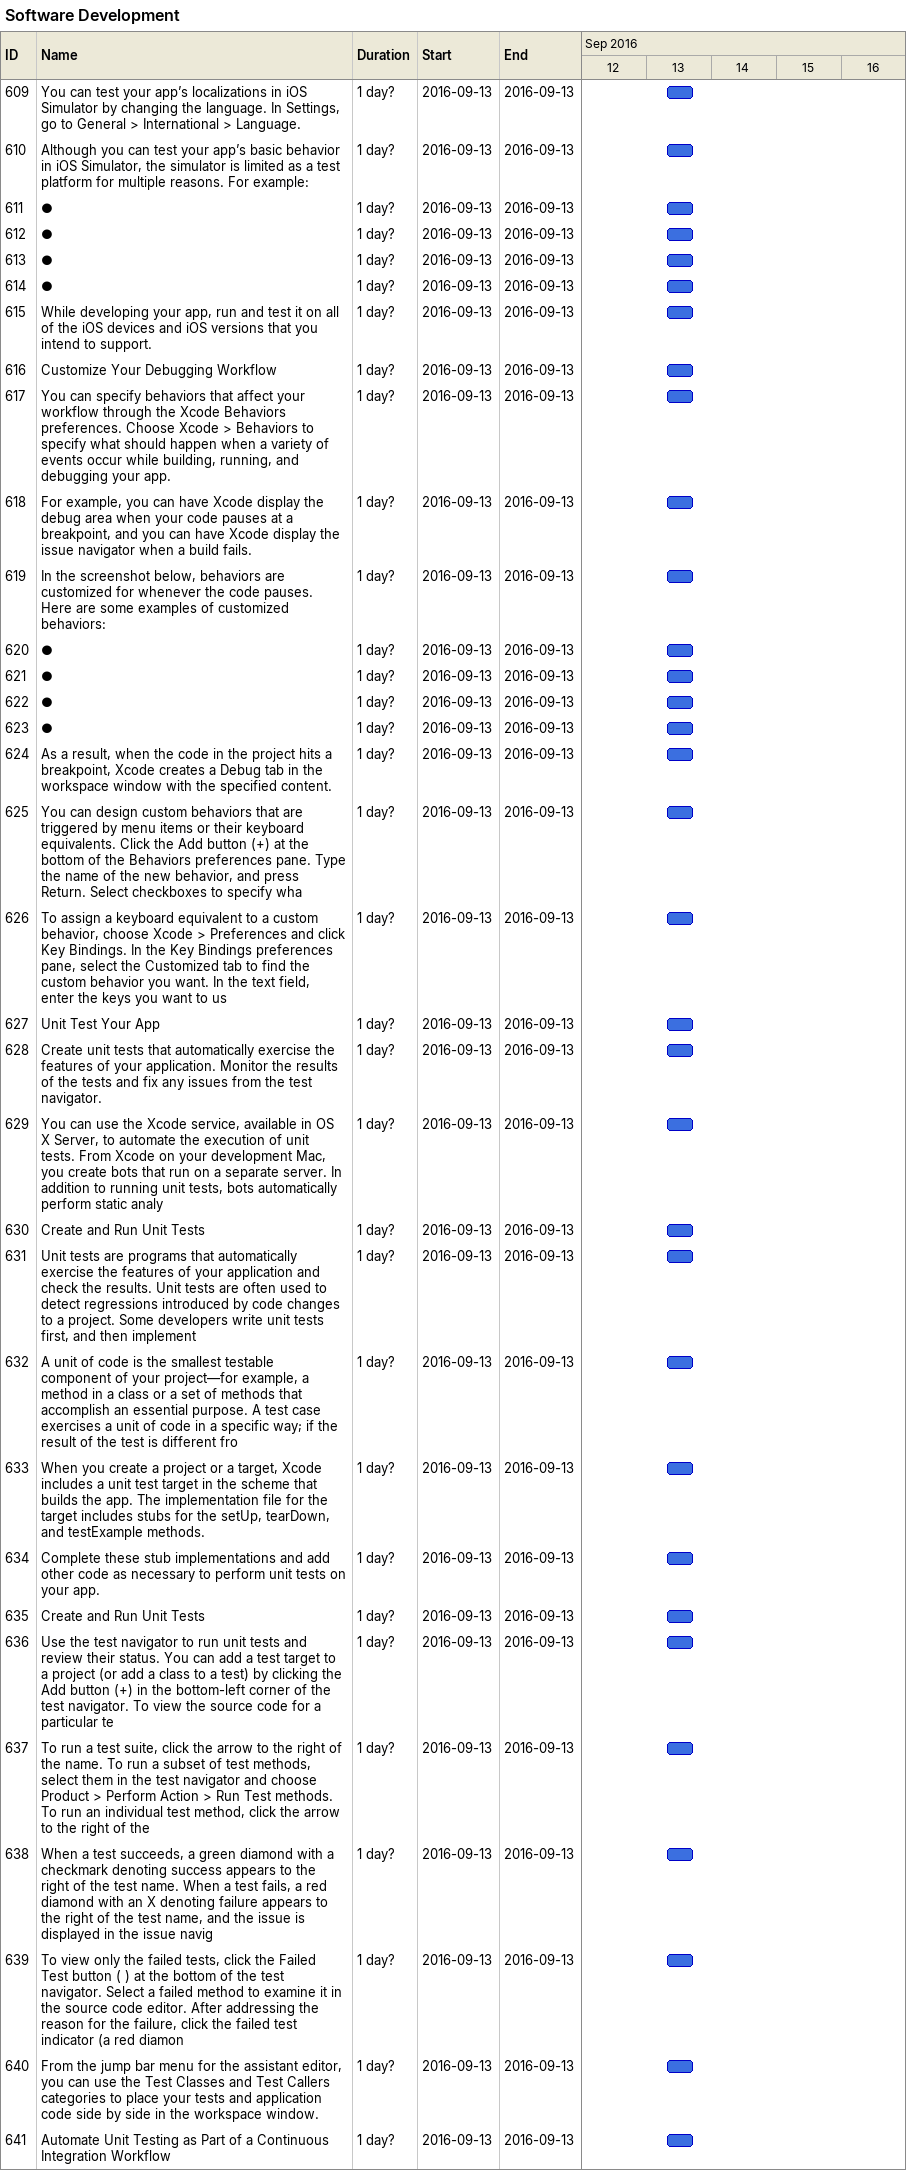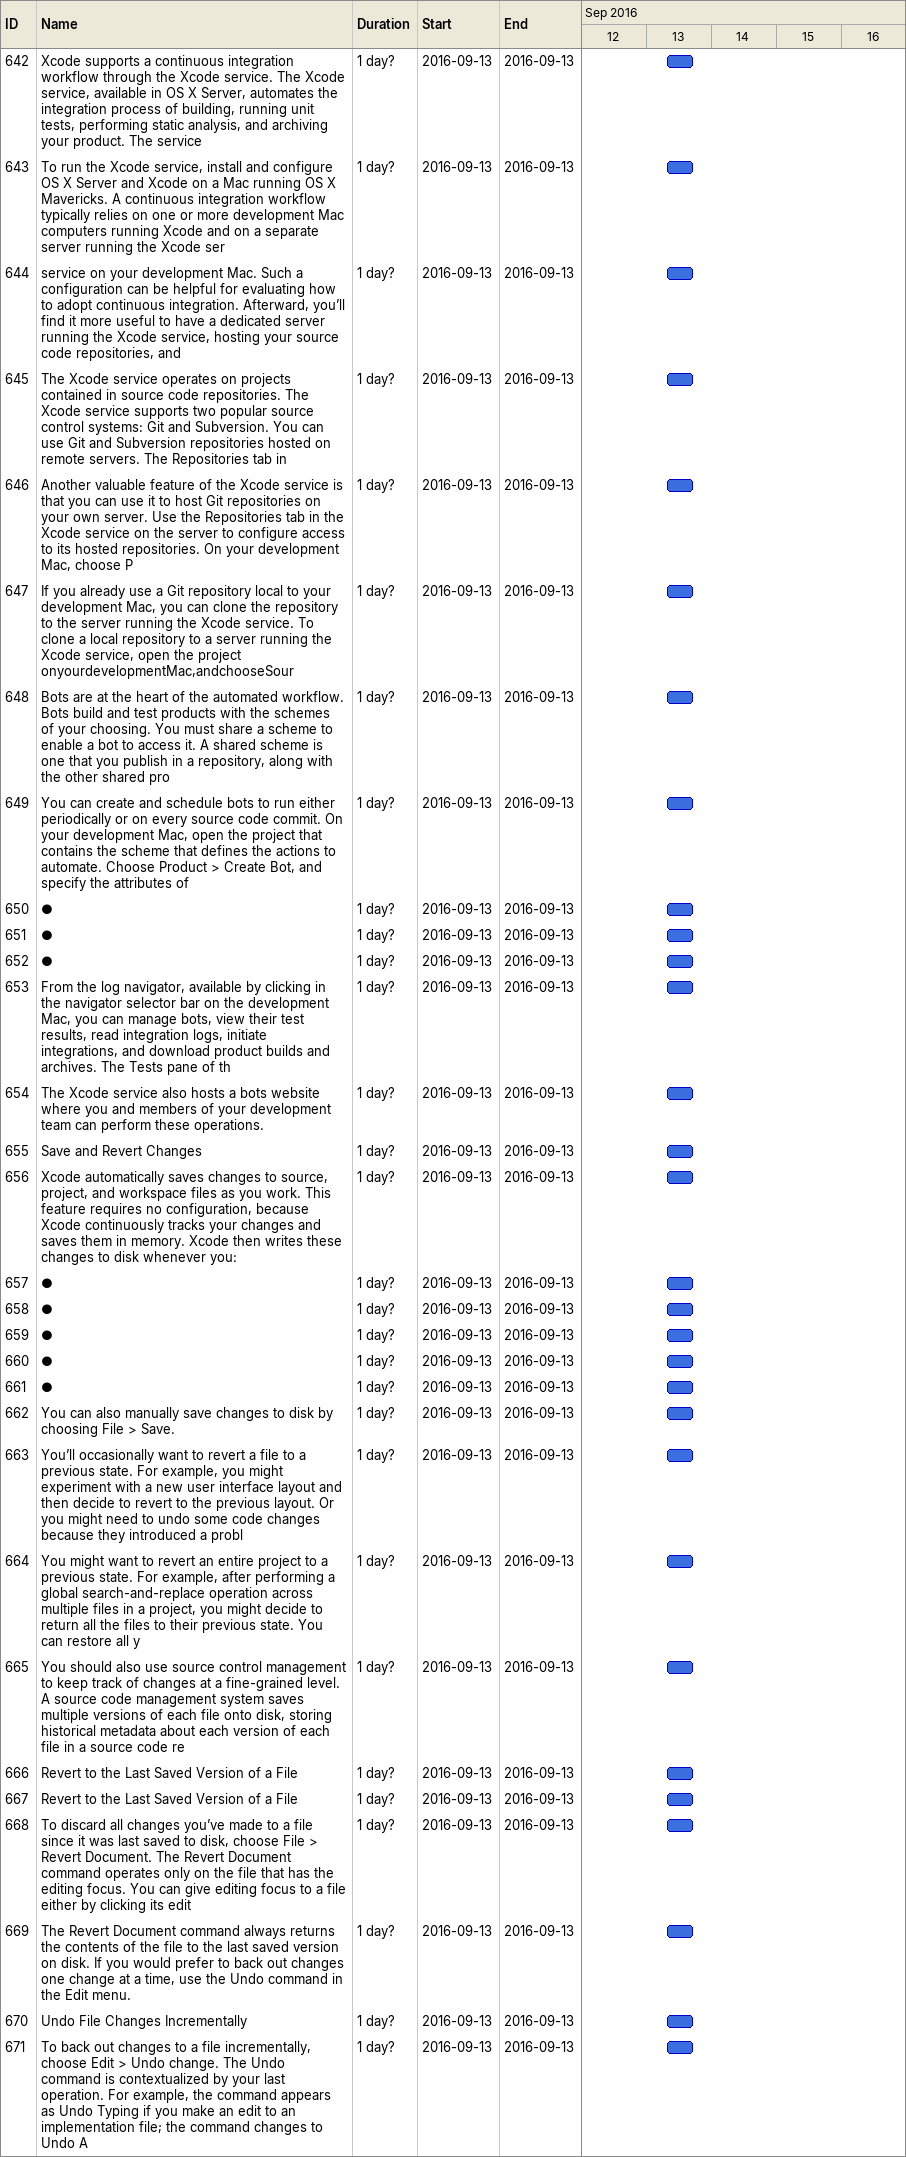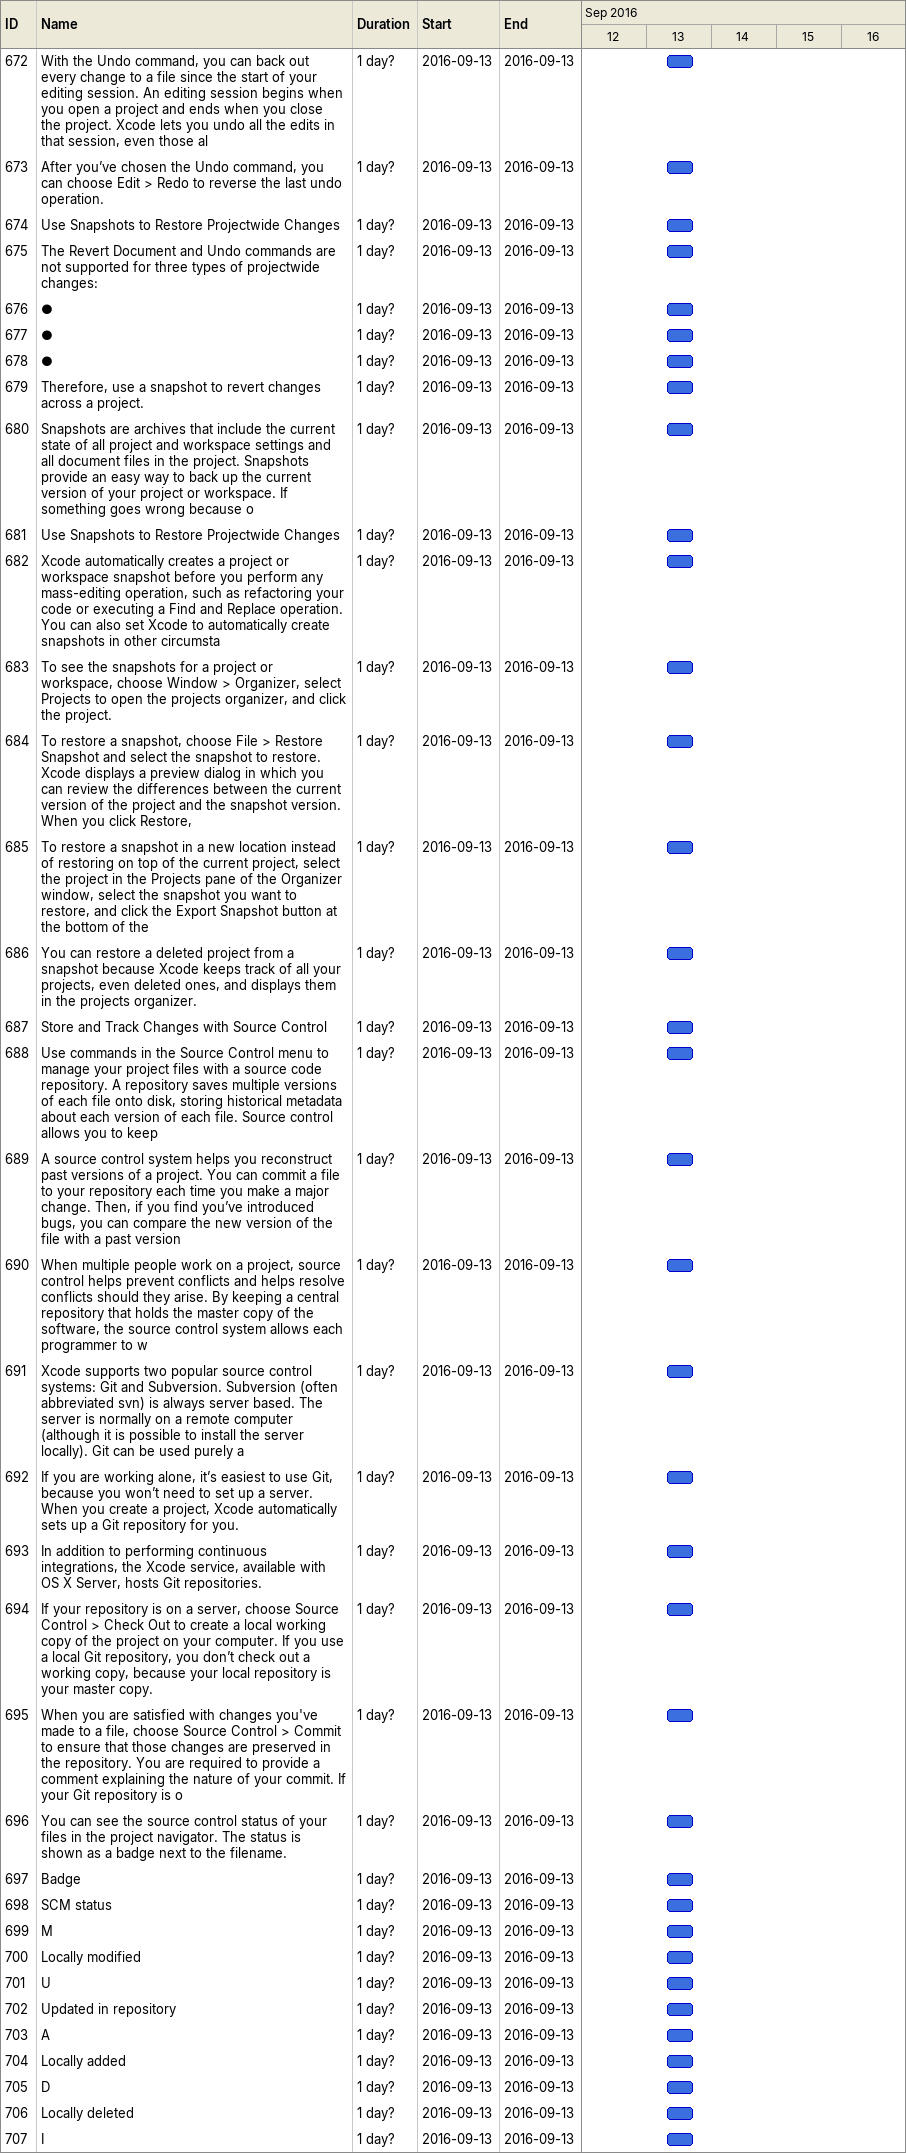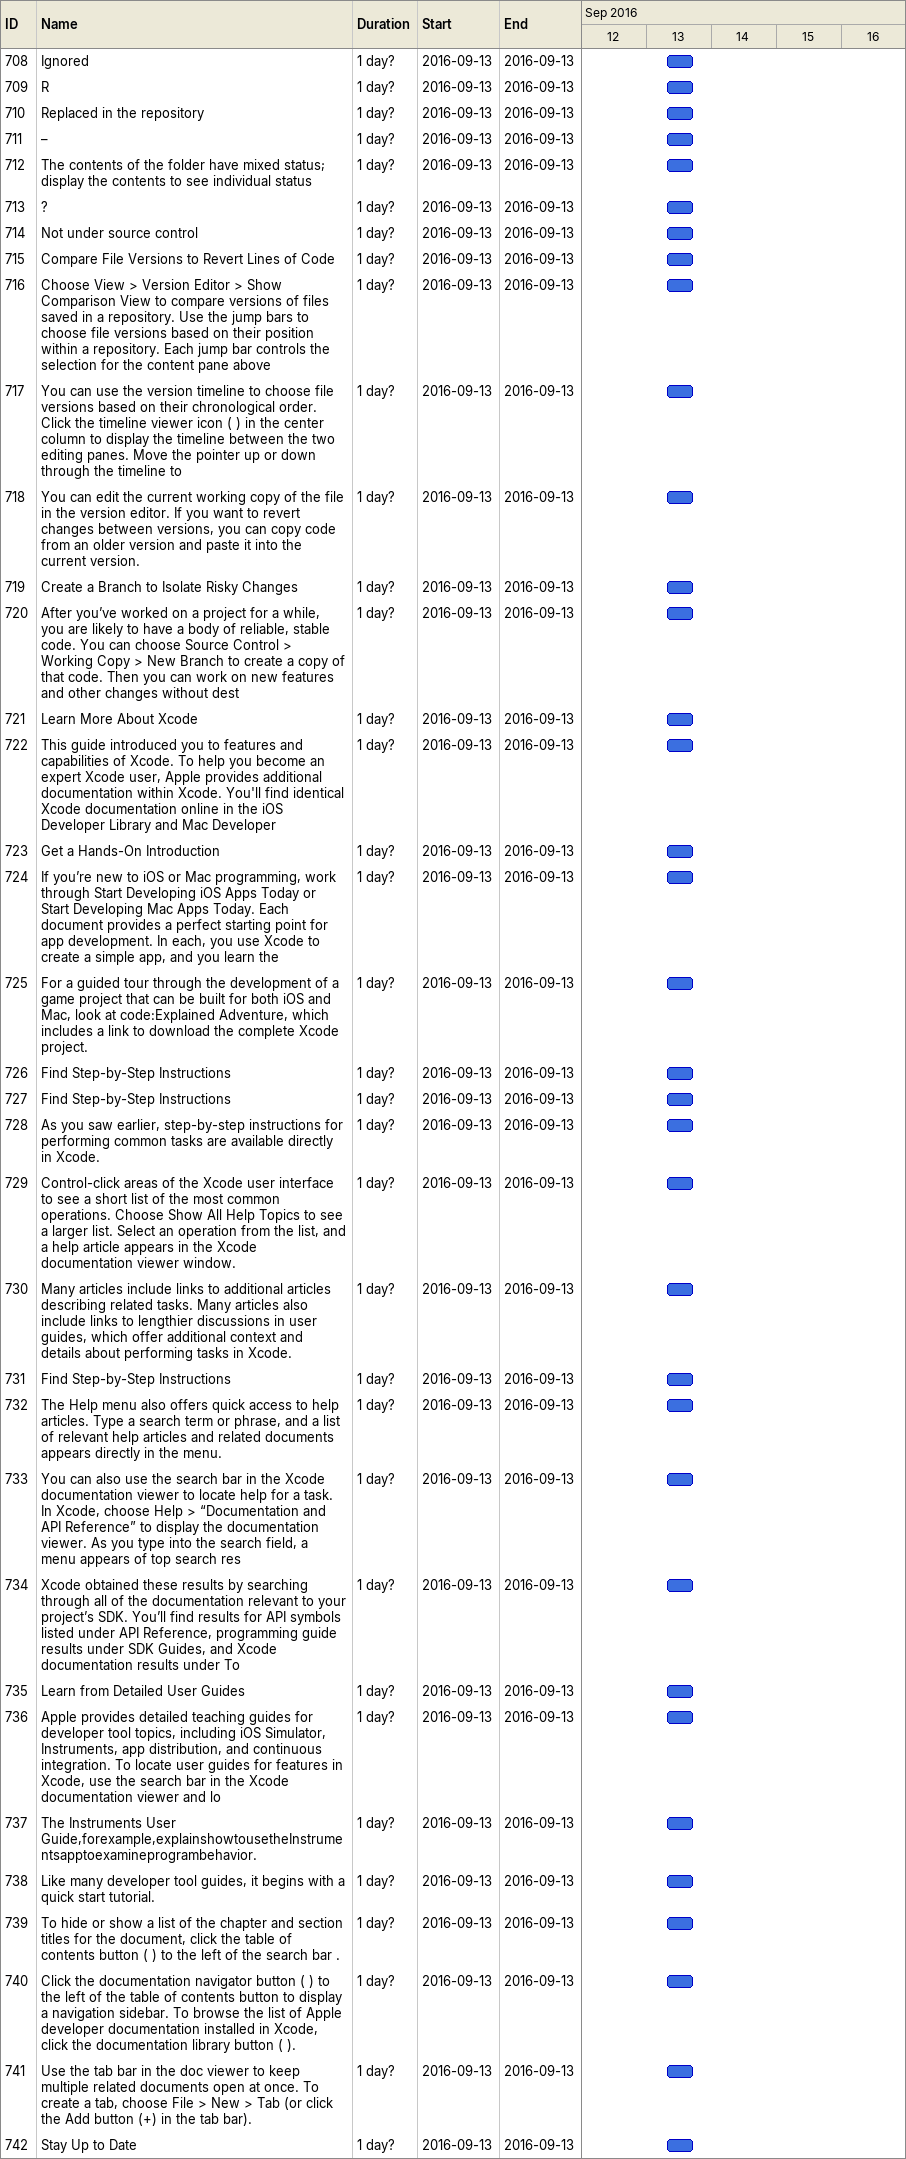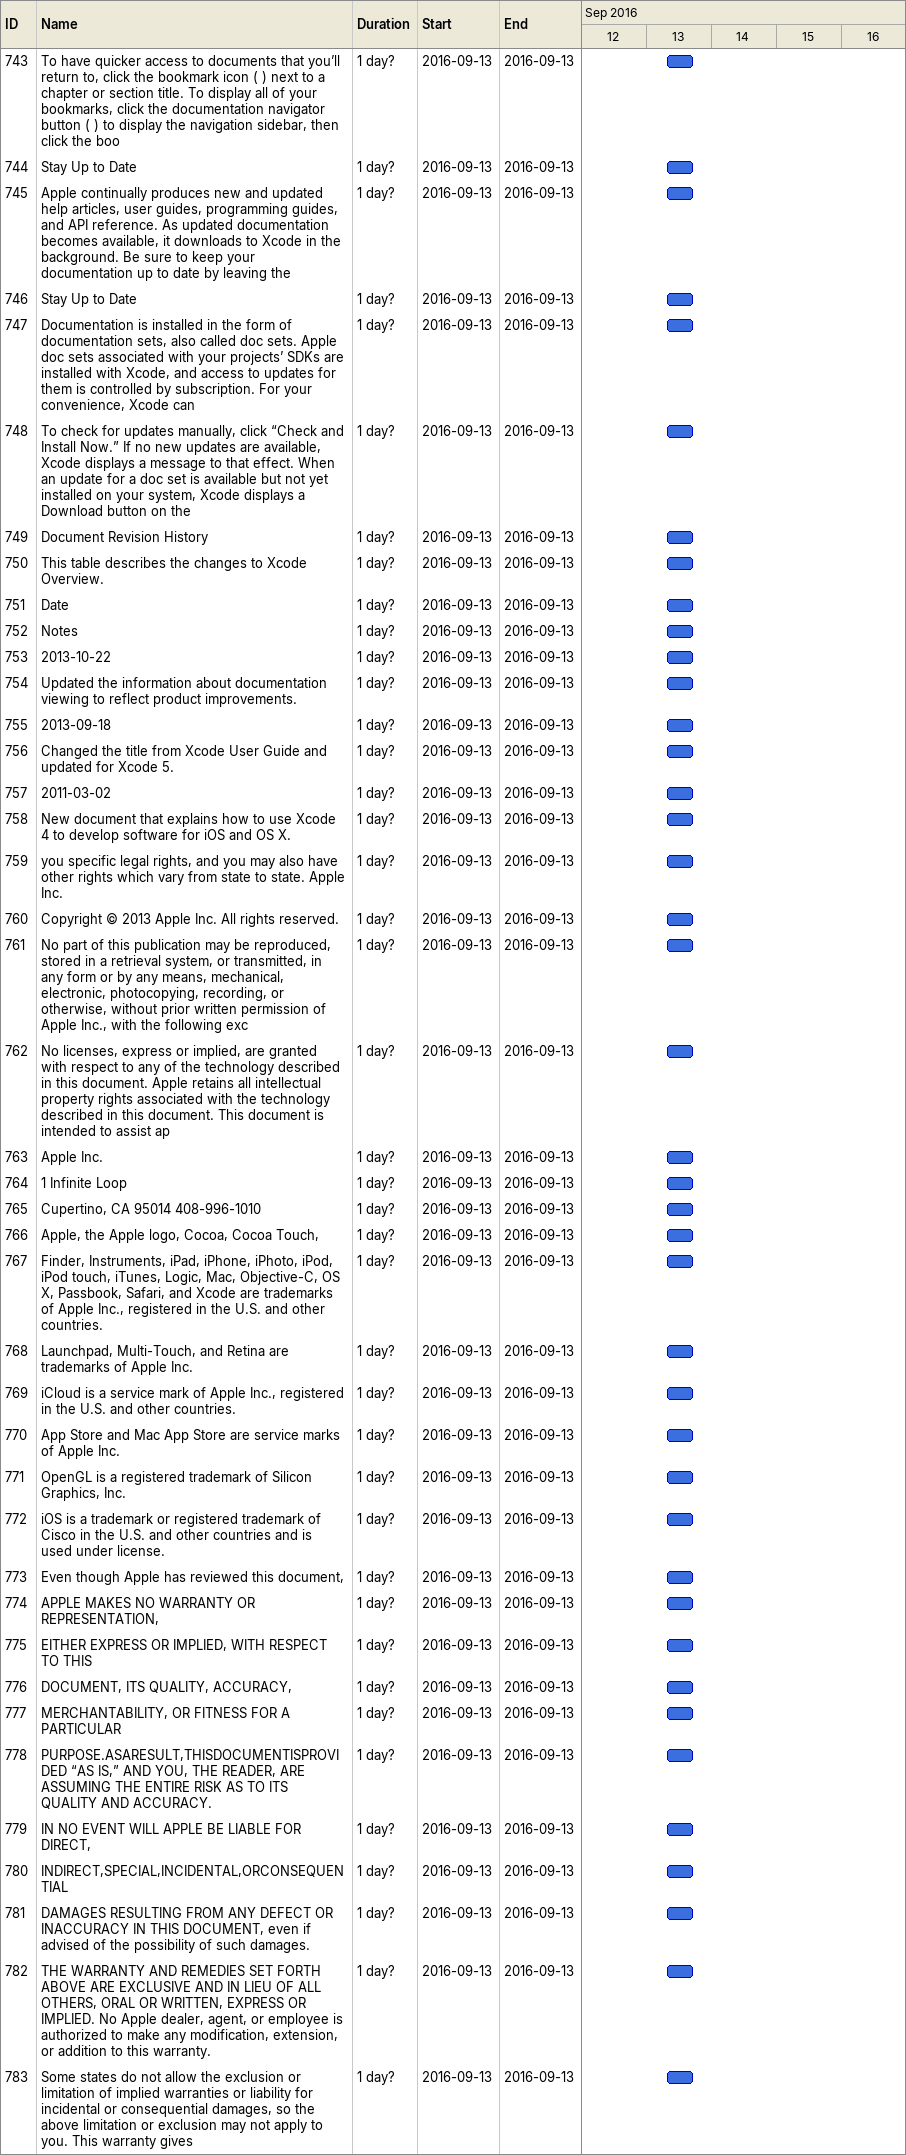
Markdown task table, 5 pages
Software Development

| ID | Level | Task | Duration | Start | Finish |
|---|---|---|---|---|---|
| 609 | 1 | You can test your app’s localizations in iOS Simulator by changing the language. In Settings, go to General > International > Language. | 1d? | 2016-09-13 | 2016-09-13 |
| 610 | 1 | Although you can test your app’s basic behavior in iOS Simulator, the simulator is limited as a test platform for multiple reasons. For example: | 1d? | 2016-09-13 | 2016-09-13 |
| 611 | 1 | ● | 1d? | 2016-09-13 | 2016-09-13 |
| 612 | 1 | ● | 1d? | 2016-09-13 | 2016-09-13 |
| 613 | 1 | ● | 1d? | 2016-09-13 | 2016-09-13 |
| 614 | 1 | ● | 1d? | 2016-09-13 | 2016-09-13 |
| 615 | 1 | While developing your app, run and test it on all of the iOS devices and iOS versions that you intend to support. | 1d? | 2016-09-13 | 2016-09-13 |
| 616 | 1 | Customize Your Debugging Workflow | 1d? | 2016-09-13 | 2016-09-13 |
| 617 | 1 | You can specify behaviors that affect your workflow through the Xcode Behaviors preferences. Choose Xcode > Behaviors to specify what should happen when a variety of events occur while building, running, and debugging your app. | 1d? | 2016-09-13 | 2016-09-13 |
| 618 | 1 | For example, you can have Xcode display the debug area when your code pauses at a breakpoint, and you can have Xcode display the issue navigator when a build fails. | 1d? | 2016-09-13 | 2016-09-13 |
| 619 | 1 | In the screenshot below, behaviors are customized for whenever the code pauses. Here are some examples of customized behaviors: | 1d? | 2016-09-13 | 2016-09-13 |
| 620 | 1 | ● | 1d? | 2016-09-13 | 2016-09-13 |
| 621 | 1 | ● | 1d? | 2016-09-13 | 2016-09-13 |
| 622 | 1 | ● | 1d? | 2016-09-13 | 2016-09-13 |
| 623 | 1 | ● | 1d? | 2016-09-13 | 2016-09-13 |
| 624 | 1 | As a result, when the code in the project hits a breakpoint, Xcode creates a Debug tab in the workspace window with the specified content. | 1d? | 2016-09-13 | 2016-09-13 |
| 625 | 1 | You can design custom behaviors that are triggered by menu items or their keyboard equivalents. Click the Add button (+) at the bottom of the Behaviors preferences pane. Type the name of the new behavior, and press Return. Select checkboxes to specify wha | 1d? | 2016-09-13 | 2016-09-13 |
| 626 | 1 | To assign a keyboard equivalent to a custom behavior, choose Xcode > Preferences and click Key Bindings. In the Key Bindings preferences pane, select the Customized tab to find the custom behavior you want. In the text field, enter the keys you want to us | 1d? | 2016-09-13 | 2016-09-13 |
| 627 | 1 | Unit Test Your App | 1d? | 2016-09-13 | 2016-09-13 |
| 628 | 1 | Create unit tests that automatically exercise the features of your application. Monitor the results of the tests and fix any issues from the test navigator. | 1d? | 2016-09-13 | 2016-09-13 |
| 629 | 1 | You can use the Xcode service, available in OS X Server, to automate the execution of unit tests. From Xcode on your development Mac, you create bots that run on a separate server. In addition to running unit tests, bots automatically perform static analy | 1d? | 2016-09-13 | 2016-09-13 |
| 630 | 1 | Create and Run Unit Tests | 1d? | 2016-09-13 | 2016-09-13 |
| 631 | 1 | Unit tests are programs that automatically exercise the features of your application and check the results. Unit tests are often used to detect regressions introduced by code changes to a project. Some developers write unit tests first, and then implement | 1d? | 2016-09-13 | 2016-09-13 |
| 632 | 1 | A unit of code is the smallest testable component of your project—for example, a method in a class or a set of methods that accomplish an essential purpose. A test case exercises a unit of code in a specific way; if the result of the test is different fro | 1d? | 2016-09-13 | 2016-09-13 |
| 633 | 1 | When you create a project or a target, Xcode includes a unit test target in the scheme that builds the app. The implementation file for the target includes stubs for the setUp, tearDown, and testExample methods. | 1d? | 2016-09-13 | 2016-09-13 |
| 634 | 1 | Complete these stub implementations and add other code as necessary to perform unit tests on your app. | 1d? | 2016-09-13 | 2016-09-13 |
| 635 | 1 | Create and Run Unit Tests | 1d? | 2016-09-13 | 2016-09-13 |
| 636 | 1 | Use the test navigator to run unit tests and review their status. You can add a test target to a project (or add a class to a test) by clicking the Add button (+) in the bottom-left corner of the test navigator. To view the source code for a particular te | 1d? | 2016-09-13 | 2016-09-13 |
| 637 | 1 | To run a test suite, click the arrow to the right of the name. To run a subset of test methods, select them in the test navigator and choose Product > Perform Action > Run Test methods. To run an individual test method, click the arrow to the right of the | 1d? | 2016-09-13 | 2016-09-13 |
| 638 | 1 | When a test succeeds, a green diamond with a checkmark denoting success appears to the right of the test name. When a test fails, a red diamond with an X denoting failure appears to the right of the test name, and the issue is displayed in the issue navig | 1d? | 2016-09-13 | 2016-09-13 |
| 639 | 1 | To view only the failed tests, click the Failed Test button ( ) at the bottom of the test navigator. Select a failed method to examine it in the source code editor. After addressing the reason for the failure, click the failed test indicator (a red diamon | 1d? | 2016-09-13 | 2016-09-13 |
| 640 | 1 | From the jump bar menu for the assistant editor, you can use the Test Classes and Test Callers categories to place your tests and application code side by side in the workspace window. | 1d? | 2016-09-13 | 2016-09-13 |
| 641 | 1 | Automate Unit Testing as Part of a Continuous Integration Workflow | 1d? | 2016-09-13 | 2016-09-13 |
| 642 | 1 | Xcode supports a continuous integration workflow through the Xcode service. The Xcode service, available in OS X Server, automates the integration process of building, running unit tests, performing static analysis, and archiving your product. The service | 1d? | 2016-09-13 | 2016-09-13 |
| 643 | 1 | To run the Xcode service, install and configure OS X Server and Xcode on a Mac running OS X Mavericks. A continuous integration workflow typically relies on one or more development Mac computers running Xcode and on a separate server running the Xcode ser | 1d? | 2016-09-13 | 2016-09-13 |
| 644 | 1 | service on your development Mac. Such a configuration can be helpful for evaluating how to adopt continuous integration. Afterward, you’ll find it more useful to have a dedicated server running the Xcode service, hosting your source code repositories, and | 1d? | 2016-09-13 | 2016-09-13 |
| 645 | 1 | The Xcode service operates on projects contained in source code repositories. The Xcode service supports two popular source control systems: Git and Subversion. You can use Git and Subversion repositories hosted on remote servers. The Repositories tab in | 1d? | 2016-09-13 | 2016-09-13 |
| 646 | 1 | Another valuable feature of the Xcode service is that you can use it to host Git repositories on your own server. Use the Repositories tab in the Xcode service on the server to configure access to its hosted repositories. On your development Mac, choose P | 1d? | 2016-09-13 | 2016-09-13 |
| 647 | 1 | If you already use a Git repository local to your development Mac, you can clone the repository to the server running the Xcode service. To clone a local repository to a server running the Xcode service, open the project onyourdevelopmentMac,andchooseSour | 1d? | 2016-09-13 | 2016-09-13 |
| 648 | 1 | Bots are at the heart of the automated workflow. Bots build and test products with the schemes of your choosing. You must share a scheme to enable a bot to access it. A shared scheme is one that you publish in a repository, along with the other shared pro | 1d? | 2016-09-13 | 2016-09-13 |
| 649 | 1 | You can create and schedule bots to run either periodically or on every source code commit. On your development Mac, open the project that contains the scheme that defines the actions to automate. Choose Product > Create Bot, and specify the attributes of | 1d? | 2016-09-13 | 2016-09-13 |
| 650 | 1 | ● | 1d? | 2016-09-13 | 2016-09-13 |
| 651 | 1 | ● | 1d? | 2016-09-13 | 2016-09-13 |
| 652 | 1 | ● | 1d? | 2016-09-13 | 2016-09-13 |
| 653 | 1 | From the log navigator, available by clicking in the navigator selector bar on the development Mac, you can manage bots, view their test results, read integration logs, initiate integrations, and download product builds and archives. The Tests pane of th | 1d? | 2016-09-13 | 2016-09-13 |
| 654 | 1 | The Xcode service also hosts a bots website where you and members of your development team can perform these operations. | 1d? | 2016-09-13 | 2016-09-13 |
| 655 | 1 | Save and Revert Changes | 1d? | 2016-09-13 | 2016-09-13 |
| 656 | 1 | Xcode automatically saves changes to source, project, and workspace files as you work. This feature requires no configuration, because Xcode continuously tracks your changes and saves them in memory. Xcode then writes these changes to disk whenever you: | 1d? | 2016-09-13 | 2016-09-13 |
| 657 | 1 | ● | 1d? | 2016-09-13 | 2016-09-13 |
| 658 | 1 | ● | 1d? | 2016-09-13 | 2016-09-13 |
| 659 | 1 | ● | 1d? | 2016-09-13 | 2016-09-13 |
| 660 | 1 | ● | 1d? | 2016-09-13 | 2016-09-13 |
| 661 | 1 | ● | 1d? | 2016-09-13 | 2016-09-13 |
| 662 | 1 | You can also manually save changes to disk by choosing File > Save. | 1d? | 2016-09-13 | 2016-09-13 |
| 663 | 1 | You’ll occasionally want to revert a file to a previous state. For example, you might experiment with a new user interface layout and then decide to revert to the previous layout. Or you might need to undo some code changes because they introduced a probl | 1d? | 2016-09-13 | 2016-09-13 |
| 664 | 1 | You might want to revert an entire project to a previous state. For example, after performing a global search-and-replace operation across multiple files in a project, you might decide to return all the files to their previous state. You can restore all y | 1d? | 2016-09-13 | 2016-09-13 |
| 665 | 1 | You should also use source control management to keep track of changes at a fine-grained level. A source code management system saves multiple versions of each file onto disk, storing historical metadata about each version of each file in a source code re | 1d? | 2016-09-13 | 2016-09-13 |
| 666 | 1 | Revert to the Last Saved Version of a File | 1d? | 2016-09-13 | 2016-09-13 |
| 667 | 1 | Revert to the Last Saved Version of a File | 1d? | 2016-09-13 | 2016-09-13 |
| 668 | 1 | To discard all changes you’ve made to a file since it was last saved to disk, choose File > Revert Document. The Revert Document command operates only on the file that has the editing focus. You can give editing focus to a file either by clicking its edit | 1d? | 2016-09-13 | 2016-09-13 |
| 669 | 1 | The Revert Document command always returns the contents of the file to the last saved version on disk. If you would prefer to back out changes one change at a time, use the Undo command in the Edit menu. | 1d? | 2016-09-13 | 2016-09-13 |
| 670 | 1 | Undo File Changes Incrementally | 1d? | 2016-09-13 | 2016-09-13 |
| 671 | 1 | To back out changes to a file incrementally, choose Edit > Undo change. The Undo command is contextualized by your last operation. For example, the command appears as Undo Typing if you make an edit to an implementation file; the command changes to Undo A | 1d? | 2016-09-13 | 2016-09-13 |
| 672 | 1 | With the Undo command, you can back out every change to a file since the start of your editing session. An editing session begins when you open a project and ends when you close the project. Xcode lets you undo all the edits in that session, even those al | 1d? | 2016-09-13 | 2016-09-13 |
| 673 | 1 | After you’ve chosen the Undo command, you can choose Edit > Redo to reverse the last undo operation. | 1d? | 2016-09-13 | 2016-09-13 |
| 674 | 1 | Use Snapshots to Restore Projectwide Changes | 1d? | 2016-09-13 | 2016-09-13 |
| 675 | 1 | The Revert Document and Undo commands are not supported for three types of projectwide changes: | 1d? | 2016-09-13 | 2016-09-13 |
| 676 | 1 | ● | 1d? | 2016-09-13 | 2016-09-13 |
| 677 | 1 | ● | 1d? | 2016-09-13 | 2016-09-13 |
| 678 | 1 | ● | 1d? | 2016-09-13 | 2016-09-13 |
| 679 | 1 | Therefore, use a snapshot to revert changes across a project. | 1d? | 2016-09-13 | 2016-09-13 |
| 680 | 1 | Snapshots are archives that include the current state of all project and workspace settings and all document files in the project. Snapshots provide an easy way to back up the current version of your project or workspace. If something goes wrong because o | 1d? | 2016-09-13 | 2016-09-13 |
| 681 | 1 | Use Snapshots to Restore Projectwide Changes | 1d? | 2016-09-13 | 2016-09-13 |
| 682 | 1 | Xcode automatically creates a project or workspace snapshot before you perform any mass-editing operation, such as refactoring your code or executing a Find and Replace operation. You can also set Xcode to automatically create snapshots in other circumsta | 1d? | 2016-09-13 | 2016-09-13 |
| 683 | 1 | To see the snapshots for a project or workspace, choose Window > Organizer, select Projects to open the projects organizer, and click the project. | 1d? | 2016-09-13 | 2016-09-13 |
| 684 | 1 | To restore a snapshot, choose File > Restore Snapshot and select the snapshot to restore. Xcode displays a preview dialog in which you can review the differences between the current version of the project and the snapshot version. When you click Restore, | 1d? | 2016-09-13 | 2016-09-13 |
| 685 | 1 | To restore a snapshot in a new location instead of restoring on top of the current project, select the project in the Projects pane of the Organizer window, select the snapshot you want to restore, and click the Export Snapshot button at the bottom of the | 1d? | 2016-09-13 | 2016-09-13 |
| 686 | 1 | You can restore a deleted project from a snapshot because Xcode keeps track of all your projects, even deleted ones, and displays them in the projects organizer. | 1d? | 2016-09-13 | 2016-09-13 |
| 687 | 1 | Store and Track Changes with Source Control | 1d? | 2016-09-13 | 2016-09-13 |
| 688 | 1 | Use commands in the Source Control menu to manage your project files with a source code repository. A repository saves multiple versions of each file onto disk, storing historical metadata about each version of each file. Source control allows you to keep | 1d? | 2016-09-13 | 2016-09-13 |
| 689 | 1 | A source control system helps you reconstruct past versions of a project. You can commit a file to your repository each time you make a major change. Then, if you find you’ve introduced bugs, you can compare the new version of the file with a past version | 1d? | 2016-09-13 | 2016-09-13 |
| 690 | 1 | When multiple people work on a project, source control helps prevent conflicts and helps resolve conflicts should they arise. By keeping a central repository that holds the master copy of the software, the source control system allows each programmer to w | 1d? | 2016-09-13 | 2016-09-13 |
| 691 | 1 | Xcode supports two popular source control systems: Git and Subversion. Subversion (often abbreviated svn) is always server based. The server is normally on a remote computer (although it is possible to install the server locally). Git can be used purely a | 1d? | 2016-09-13 | 2016-09-13 |
| 692 | 1 | If you are working alone, it’s easiest to use Git, because you won’t need to set up a server. When you create a project, Xcode automatically sets up a Git repository for you. | 1d? | 2016-09-13 | 2016-09-13 |
| 693 | 1 | In addition to performing continuous integrations, the Xcode service, available with OS X Server, hosts Git repositories. | 1d? | 2016-09-13 | 2016-09-13 |
| 694 | 1 | If your repository is on a server, choose Source Control > Check Out to create a local working copy of the project on your computer. If you use a local Git repository, you don’t check out a working copy, because your local repository is your master copy. | 1d? | 2016-09-13 | 2016-09-13 |
| 695 | 1 | When you are satisfied with changes you've made to a file, choose Source Control > Commit to ensure that those changes are preserved in the repository. You are required to provide a comment explaining the nature of your commit. If your Git repository is o | 1d? | 2016-09-13 | 2016-09-13 |
| 696 | 1 | You can see the source control status of your files in the project navigator. The status is shown as a badge next to the filename. | 1d? | 2016-09-13 | 2016-09-13 |
| 697 | 1 | Badge | 1d? | 2016-09-13 | 2016-09-13 |
| 698 | 1 | SCM status | 1d? | 2016-09-13 | 2016-09-13 |
| 699 | 1 | M | 1d? | 2016-09-13 | 2016-09-13 |
| 700 | 1 | Locally modified | 1d? | 2016-09-13 | 2016-09-13 |
| 701 | 1 | U | 1d? | 2016-09-13 | 2016-09-13 |
| 702 | 1 | Updated in repository | 1d? | 2016-09-13 | 2016-09-13 |
| 703 | 1 | A | 1d? | 2016-09-13 | 2016-09-13 |
| 704 | 1 | Locally added | 1d? | 2016-09-13 | 2016-09-13 |
| 705 | 1 | D | 1d? | 2016-09-13 | 2016-09-13 |
| 706 | 1 | Locally deleted | 1d? | 2016-09-13 | 2016-09-13 |
| 707 | 1 | I | 1d? | 2016-09-13 | 2016-09-13 |
| 708 | 1 | Ignored | 1d? | 2016-09-13 | 2016-09-13 |
| 709 | 1 | R | 1d? | 2016-09-13 | 2016-09-13 |
| 710 | 1 | Replaced in the repository | 1d? | 2016-09-13 | 2016-09-13 |
| 711 | 1 | – | 1d? | 2016-09-13 | 2016-09-13 |
| 712 | 1 | The contents of the folder have mixed status; display the contents to see individual status | 1d? | 2016-09-13 | 2016-09-13 |
| 713 | 1 | ? | 1d? | 2016-09-13 | 2016-09-13 |
| 714 | 1 | Not under source control | 1d? | 2016-09-13 | 2016-09-13 |
| 715 | 1 | Compare File Versions to Revert Lines of Code | 1d? | 2016-09-13 | 2016-09-13 |
| 716 | 1 | Choose View > Version Editor > Show Comparison View to compare versions of files saved in a repository. Use the jump bars to choose file versions based on their position within a repository. Each jump bar controls the selection for the content pane above | 1d? | 2016-09-13 | 2016-09-13 |
| 717 | 1 | You can use the version timeline to choose file versions based on their chronological order. Click the timeline viewer icon ( ) in the center column to display the timeline between the two editing panes. Move the pointer up or down through the timeline to | 1d? | 2016-09-13 | 2016-09-13 |
| 718 | 1 | You can edit the current working copy of the file in the version editor. If you want to revert changes between versions, you can copy code from an older version and paste it into the current version. | 1d? | 2016-09-13 | 2016-09-13 |
| 719 | 1 | Create a Branch to Isolate Risky Changes | 1d? | 2016-09-13 | 2016-09-13 |
| 720 | 1 | After you’ve worked on a project for a while, you are likely to have a body of reliable, stable code. You can choose Source Control > Working Copy > New Branch to create a copy of that code. Then you can work on new features and other changes without dest | 1d? | 2016-09-13 | 2016-09-13 |
| 721 | 1 | Learn More About Xcode | 1d? | 2016-09-13 | 2016-09-13 |
| 722 | 1 | This guide introduced you to features and capabilities of Xcode. To help you become an expert Xcode user, Apple provides additional documentation within Xcode. You'll find identical Xcode documentation online in the iOS Developer Library and Mac Developer | 1d? | 2016-09-13 | 2016-09-13 |
| 723 | 1 | Get a Hands-On Introduction | 1d? | 2016-09-13 | 2016-09-13 |
| 724 | 1 | If you’re new to iOS or Mac programming, work through Start Developing iOS Apps Today or Start Developing Mac Apps Today. Each document provides a perfect starting point for app development. In each, you use Xcode to create a simple app, and you learn the | 1d? | 2016-09-13 | 2016-09-13 |
| 725 | 1 | For a guided tour through the development of a game project that can be built for both iOS and Mac, look at code:Explained Adventure, which includes a link to download the complete Xcode project. | 1d? | 2016-09-13 | 2016-09-13 |
| 726 | 1 | Find Step-by-Step Instructions | 1d? | 2016-09-13 | 2016-09-13 |
| 727 | 1 | Find Step-by-Step Instructions | 1d? | 2016-09-13 | 2016-09-13 |
| 728 | 1 | As you saw earlier, step-by-step instructions for performing common tasks are available directly in Xcode. | 1d? | 2016-09-13 | 2016-09-13 |
| 729 | 1 | Control-click areas of the Xcode user interface to see a short list of the most common operations. Choose Show All Help Topics to see a larger list. Select an operation from the list, and a help article appears in the Xcode documentation viewer window. | 1d? | 2016-09-13 | 2016-09-13 |
| 730 | 1 | Many articles include links to additional articles describing related tasks. Many articles also include links to lengthier discussions in user guides, which offer additional context and details about performing tasks in Xcode. | 1d? | 2016-09-13 | 2016-09-13 |
| 731 | 1 | Find Step-by-Step Instructions | 1d? | 2016-09-13 | 2016-09-13 |
| 732 | 1 | The Help menu also offers quick access to help articles. Type a search term or phrase, and a list of relevant help articles and related documents appears directly in the menu. | 1d? | 2016-09-13 | 2016-09-13 |
| 733 | 1 | You can also use the search bar in the Xcode documentation viewer to locate help for a task. In Xcode, choose Help > “Documentation and API Reference” to display the documentation viewer. As you type into the search field, a menu appears of top search res | 1d? | 2016-09-13 | 2016-09-13 |
| 734 | 1 | Xcode obtained these results by searching through all of the documentation relevant to your project’s SDK. You’ll find results for API symbols listed under API Reference, programming guide results under SDK Guides, and Xcode documentation results under To | 1d? | 2016-09-13 | 2016-09-13 |
| 735 | 1 | Learn from Detailed User Guides | 1d? | 2016-09-13 | 2016-09-13 |
| 736 | 1 | Apple provides detailed teaching guides for developer tool topics, including iOS Simulator, Instruments, app distribution, and continuous integration. To locate user guides for features in Xcode, use the search bar in the Xcode documentation viewer and lo | 1d? | 2016-09-13 | 2016-09-13 |
| 737 | 1 | The Instruments User Guide,forexample,explainshowtousetheInstrumentsapptoexamineprogrambehavior. | 1d? | 2016-09-13 | 2016-09-13 |
| 738 | 1 | Like many developer tool guides, it begins with a quick start tutorial. | 1d? | 2016-09-13 | 2016-09-13 |
| 739 | 1 | To hide or show a list of the chapter and section titles for the document, click the table of contents button ( ) to the left of the search bar . | 1d? | 2016-09-13 | 2016-09-13 |
| 740 | 1 | Click the documentation navigator button ( ) to the left of the table of contents button to display a navigation sidebar. To browse the list of Apple developer documentation installed in Xcode, click the documentation library button ( ). | 1d? | 2016-09-13 | 2016-09-13 |
| 741 | 1 | Use the tab bar in the doc viewer to keep multiple related documents open at once. To create a tab, choose File > New > Tab (or click the Add button (+) in the tab bar). | 1d? | 2016-09-13 | 2016-09-13 |
| 742 | 1 | Stay Up to Date | 1d? | 2016-09-13 | 2016-09-13 |
| 743 | 1 | To have quicker access to documents that you’ll return to, click the bookmark icon ( ) next to a chapter or section title. To display all of your bookmarks, click the documentation navigator button ( ) to display the navigation sidebar, then click the boo | 1d? | 2016-09-13 | 2016-09-13 |
| 744 | 1 | Stay Up to Date | 1d? | 2016-09-13 | 2016-09-13 |
| 745 | 1 | Apple continually produces new and updated help articles, user guides, programming guides, and API reference. As updated documentation becomes available, it downloads to Xcode in the background. Be sure to keep your documentation up to date by leaving the | 1d? | 2016-09-13 | 2016-09-13 |
| 746 | 1 | Stay Up to Date | 1d? | 2016-09-13 | 2016-09-13 |
| 747 | 1 | Documentation is installed in the form of documentation sets, also called doc sets. Apple doc sets associated with your projects’ SDKs are installed with Xcode, and access to updates for them is controlled by subscription. For your convenience, Xcode can | 1d? | 2016-09-13 | 2016-09-13 |
| 748 | 1 | To check for updates manually, click “Check and Install Now.” If no new updates are available, Xcode displays a message to that effect. When an update for a doc set is available but not yet installed on your system, Xcode displays a Download button on the | 1d? | 2016-09-13 | 2016-09-13 |
| 749 | 1 | Document Revision History | 1d? | 2016-09-13 | 2016-09-13 |
| 750 | 1 | This table describes the changes to Xcode Overview. | 1d? | 2016-09-13 | 2016-09-13 |
| 751 | 1 | Date | 1d? | 2016-09-13 | 2016-09-13 |
| 752 | 1 | Notes | 1d? | 2016-09-13 | 2016-09-13 |
| 753 | 1 | 2013-10-22 | 1d? | 2016-09-13 | 2016-09-13 |
| 754 | 1 | Updated the information about documentation viewing to reflect product improvements. | 1d? | 2016-09-13 | 2016-09-13 |
| 755 | 1 | 2013-09-18 | 1d? | 2016-09-13 | 2016-09-13 |
| 756 | 1 | Changed the title from Xcode User Guide and updated for Xcode 5. | 1d? | 2016-09-13 | 2016-09-13 |
| 757 | 1 | 2011-03-02 | 1d? | 2016-09-13 | 2016-09-13 |
| 758 | 1 | New document that explains how to use Xcode 4 to develop software for iOS and OS X. | 1d? | 2016-09-13 | 2016-09-13 |
| 759 | 1 | you specific legal rights, and you may also have other rights which vary from state to state. Apple Inc. | 1d? | 2016-09-13 | 2016-09-13 |
| 760 | 1 | Copyright © 2013 Apple Inc. All rights reserved. | 1d? | 2016-09-13 | 2016-09-13 |
| 761 | 1 | No part of this publication may be reproduced, stored in a retrieval system, or transmitted, in any form or by any means, mechanical, electronic, photocopying, recording, or otherwise, without prior written permission of Apple Inc., with the following exc | 1d? | 2016-09-13 | 2016-09-13 |
| 762 | 1 | No licenses, express or implied, are granted with respect to any of the technology described in this document. Apple retains all intellectual property rights associated with the technology described in this document. This document is intended to assist ap | 1d? | 2016-09-13 | 2016-09-13 |
| 763 | 1 | Apple Inc. | 1d? | 2016-09-13 | 2016-09-13 |
| 764 | 1 | 1 Infinite Loop | 1d? | 2016-09-13 | 2016-09-13 |
| 765 | 1 | Cupertino, CA 95014 408-996-1010 | 1d? | 2016-09-13 | 2016-09-13 |
| 766 | 1 | Apple, the Apple logo, Cocoa, Cocoa Touch, | 1d? | 2016-09-13 | 2016-09-13 |
| 767 | 1 | Finder, Instruments, iPad, iPhone, iPhoto, iPod, iPod touch, iTunes, Logic, Mac, Objective-C, OS X, Passbook, Safari, and Xcode are trademarks of Apple Inc., registered in the U.S. and other countries. | 1d? | 2016-09-13 | 2016-09-13 |
| 768 | 1 | Launchpad, Multi-Touch, and Retina are trademarks of Apple Inc. | 1d? | 2016-09-13 | 2016-09-13 |
| 769 | 1 | iCloud is a service mark of Apple Inc., registered in the U.S. and other countries. | 1d? | 2016-09-13 | 2016-09-13 |
| 770 | 1 | App Store and Mac App Store are service marks of Apple Inc. | 1d? | 2016-09-13 | 2016-09-13 |
| 771 | 1 | OpenGL is a registered trademark of Silicon Graphics, Inc. | 1d? | 2016-09-13 | 2016-09-13 |
| 772 | 1 | iOS is a trademark or registered trademark of Cisco in the U.S. and other countries and is used under license. | 1d? | 2016-09-13 | 2016-09-13 |
| 773 | 1 | Even though Apple has reviewed this document, | 1d? | 2016-09-13 | 2016-09-13 |
| 774 | 1 | APPLE MAKES NO WARRANTY OR REPRESENTATION, | 1d? | 2016-09-13 | 2016-09-13 |
| 775 | 1 | EITHER EXPRESS OR IMPLIED, WITH RESPECT TO THIS | 1d? | 2016-09-13 | 2016-09-13 |
| 776 | 1 | DOCUMENT, ITS QUALITY, ACCURACY, | 1d? | 2016-09-13 | 2016-09-13 |
| 777 | 1 | MERCHANTABILITY, OR FITNESS FOR A PARTICULAR | 1d? | 2016-09-13 | 2016-09-13 |
| 778 | 1 | PURPOSE.ASARESULT,THISDOCUMENTISPROVIDED “AS IS,” AND YOU, THE READER, ARE ASSUMING THE ENTIRE RISK AS TO ITS QUALITY AND ACCURACY. | 1d? | 2016-09-13 | 2016-09-13 |
| 779 | 1 | IN NO EVENT WILL APPLE BE LIABLE FOR DIRECT, | 1d? | 2016-09-13 | 2016-09-13 |
| 780 | 1 | INDIRECT,SPECIAL,INCIDENTAL,ORCONSEQUENTIAL | 1d? | 2016-09-13 | 2016-09-13 |
| 781 | 1 | DAMAGES RESULTING FROM ANY DEFECT OR INACCURACY IN THIS DOCUMENT, even if advised of the possibility of such damages. | 1d? | 2016-09-13 | 2016-09-13 |
| 782 | 1 | THE WARRANTY AND REMEDIES SET FORTH ABOVE ARE EXCLUSIVE AND IN LIEU OF ALL OTHERS, ORAL OR WRITTEN, EXPRESS OR IMPLIED. No Apple dealer, agent, or employee is authorized to make any modification, extension, or addition to this warranty. | 1d? | 2016-09-13 | 2016-09-13 |
| 783 | 1 | Some states do not allow the exclusion or limitation of implied warranties or liability for incidental or consequential damages, so the above limitation or exclusion may not apply to you. This warranty gives | 1d? | 2016-09-13 | 2016-09-13 |
